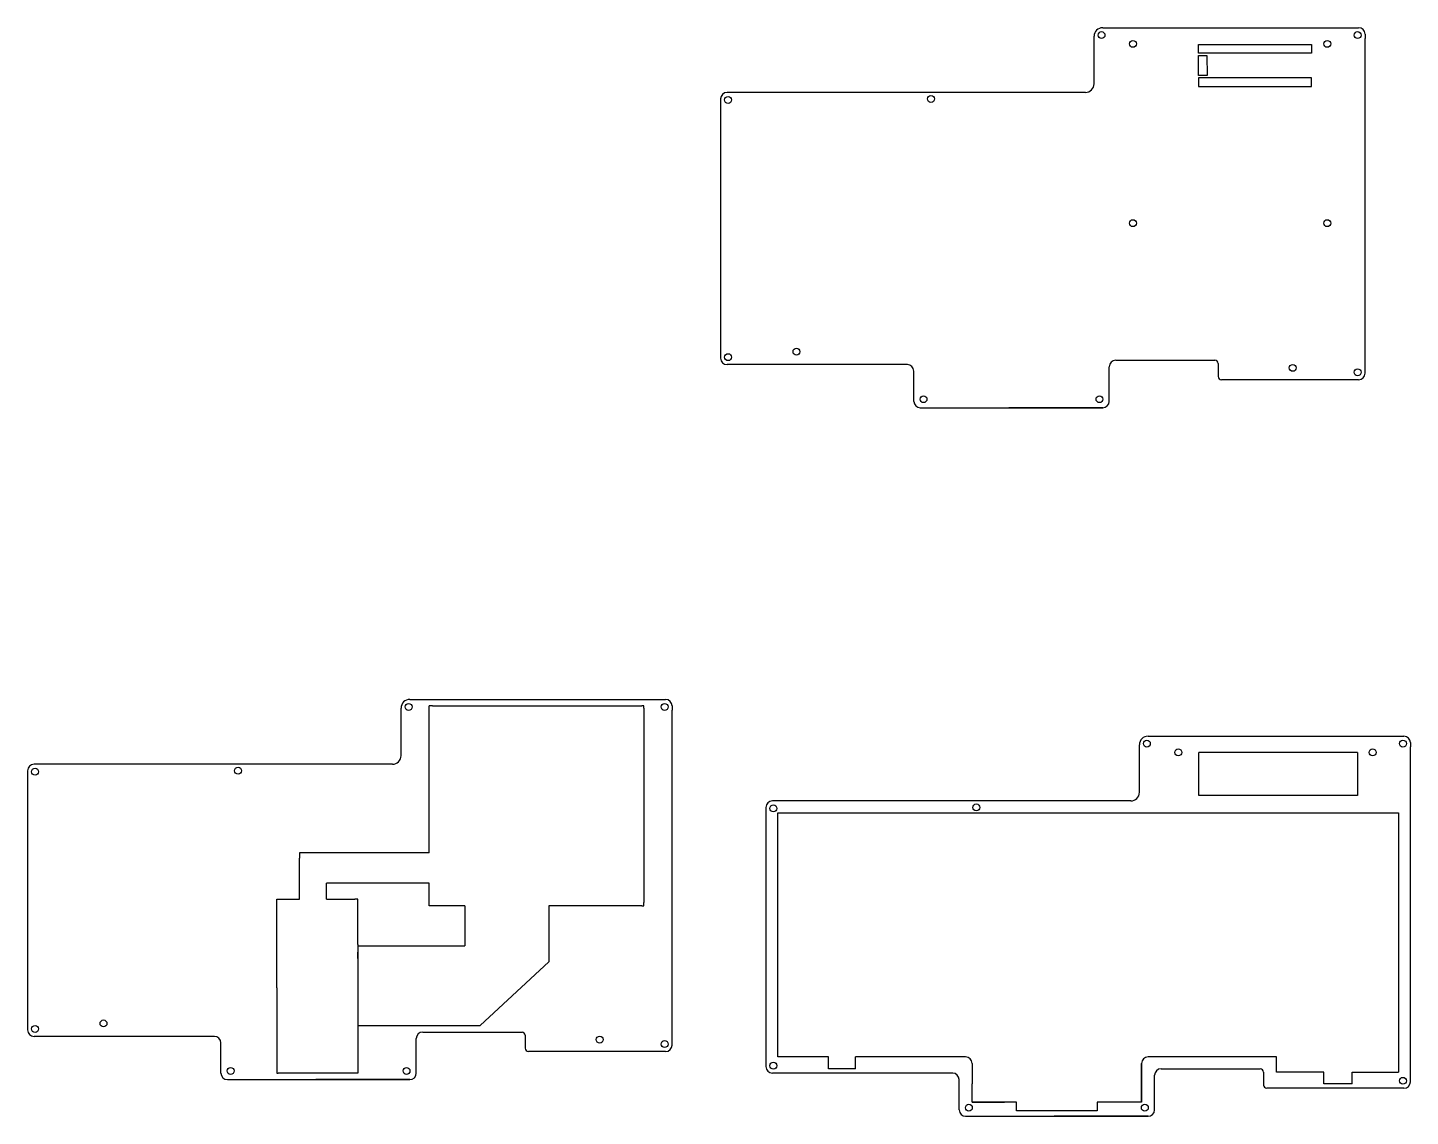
# Model space of a CAD drawing. Header units: inches. Extents: x 125 to 765, y 74 to 578.
import ezdxf

# ---------------------------------------------------------------- set-up
doc = ezdxf.new("R2010")
doc.units = ezdxf.units.IN
doc.header["$MEASUREMENT"] = 0

msp = doc.modelspace()

# ---------------------------------------------------------------- linework, layer by layer
for p, q in [((622.5, 578), (727.5, 578)), ((727.5, 578), (741, 578)), ((618.5, 572), (618.5, 574)), ((618.5, 552), (618.5, 572)), ((666.79, 570.21), (719.21, 570.21)), ((666.79, 566.2), (666.79, 570.21)), ((719.21, 570.21), (719.21, 566.2)), ((744, 575), (744, 573)), ((744, 418), (744, 573)), ((719.21, 566.2), (666.79, 566.2)), ((666.8, 555.89), (666.8, 565.11)), ((666.8, 565.11), (670.8, 565.11)), ((670.8, 565.11), (670.81, 555.9)), ((719.21, 554.8), (666.79, 554.8)), ((666.79, 554.8), (666.79, 550.79)), ((670.81, 555.9), (666.8, 555.89)), ((719.21, 550.79), (719.21, 554.8)), ((445.5, 545), (445.5, 425)), ((614.5, 548), (448.5, 548)), ((666.79, 550.79), (719.21, 550.79)), ((628.5, 424), (674.5, 424)), ((532, 422), (448.5, 422)), ((535, 405), (535, 419)), ((625.5, 405), (625.5, 421)), ((676, 422.5), (676, 416.5)), ((741, 415), (677.5, 415)), ((538, 402), (622.5, 402)), ((622.5, 402), (579, 402)), ((297.5, 261), (297.5, 263)), ((301.5, 267), (406.5, 267)), ((310.5, 196), (310.5, 264)), ((312, 264), (310.5, 264)), ((312, 264), (409, 264)), ((406.5, 267), (420, 267)), ((410, 264), (409, 264)), ((410, 263), (410, 264)), ((410, 263), (410, 173)), ((423, 264), (423, 262)), ((297.5, 241), (297.5, 261)), ((423, 107), (423, 262)), ((643.5, 250), (748.5, 250)), ((748.5, 250), (762, 250)), ((639.5, 244), (639.5, 246)), ((639.5, 224), (639.5, 244)), ((765, 247), (765, 245)), ((765, 90), (765, 245)), ((293.5, 237), (127.5, 237)), ((740.5, 242.5), (667, 242.5)), ((667, 222.5), (667, 242.5)), ((740.5, 242.5), (740.5, 222.5)), ((124.5, 234), (124.5, 114)), ((635.5, 220), (469.5, 220)), ((740.5, 222.5), (667, 222.5)), ((466.5, 217), (466.5, 97)), ((472, 101.5), (472, 214.5)), ((472, 214.5), (759.5, 214.5)), ((759.5, 214.5), (759.5, 94.5)), ((310.5, 196), (250.5, 196)), ((250.5, 196), (250.5, 193.5)), ((250.5, 174.5), (250.5, 193.5)), ((310.5, 182), (263, 182)), ((263, 178), (263, 182)), ((310.5, 171.5), (310.5, 182)), ((240, 173), (240, 174.5)), ((240, 174.5), (250.5, 174.5)), ((240, 135), (240, 173)), ((263, 174.5), (263, 178)), ((263, 174.5), (276, 174.5)), ((277.5, 174.5), (276, 174.5)), ((277.5, 173), (277.5, 174.5)), ((277.5, 153.5), (277.5, 173)), ((410, 171.5), (410, 173)), ((327, 171.5), (310.5, 171.5)), ((327, 171.5), (327, 153)), ((409, 171.5), (366, 171.5)), ((366, 171.5), (366, 148)), ((366, 171.5), (366, 145.5)), ((409, 171.5), (410, 171.5)), ((277.5, 153.5), (277.5, 133.5)), ((277.5, 153), (327, 153)), ((277.5, 147), (277.5, 150)), ((334.08, 116), (366, 145.5)), ((240, 133.5), (240, 135)), ((240, 133.5), (240, 98)), ((277.5, 133.5), (277.5, 94)), ((277.5, 117), (277.5, 115)), ((277.5, 117), (277.5, 115)), ((277.5, 116), (331, 116)), ((331, 116), (334.08, 116)), ((211, 111), (127.5, 111)), ((304.5, 94), (304.5, 110)), ((307.5, 113), (353.5, 113)), ((355, 111.5), (355, 105.5)), ((214, 94), (214, 108)), ((420, 104), (356.5, 104)), ((240, 98), (240, 94)), ((495.5, 101.5), (472, 101.5)), ((495.5, 96), (495.5, 101.5)), ((508, 96), (508, 101.5)), ((556, 101.5), (508, 101.5)), ((559, 101.5), (556, 101.5)), ((562, 98.5), (562, 89)), ((640.5, 98.5), (640.5, 80.5)), ((640.5, 80.5), (640.5, 98.5)), ((703, 101.5), (643.5, 101.5)), ((703, 94.5), (703, 101.5)), ((217, 91), (301.5, 91)), ((240, 94), (240.5, 94)), ((277.5, 94), (240.5, 94)), ((301.5, 91), (258, 91)), ((553, 94), (469.5, 94)), ((508, 96), (495.5, 96)), ((556, 77), (556, 91)), ((640.5, 80.5), (640.5, 95.5)), ((640.5, 81), (640.5, 90.5)), ((646.5, 77), (646.5, 93)), ((649.5, 96), (695.5, 96)), ((697, 94.5), (697, 88.5)), ((725, 94.5), (703, 94.5)), ((725, 89), (725, 94.5)), ((738, 94.5), (759.5, 94.5)), ((738, 89), (738, 94.5)), ((562, 80.5), (562, 89)), ((762, 87), (698.5, 87)), ((738, 89), (725, 89)), ((582.5, 80.5), (562, 80.5)), ((562, 80.5), (577, 80.5)), ((582.5, 80.5), (573, 80.5)), ((582.5, 76.5), (582.5, 80.5)), ((640.5, 80.5), (620, 80.5)), ((620, 80.5), (620, 76.5)), ((640.5, 80.5), (620, 80.5)), ((559, 74), (643.5, 74)), ((620, 76.5), (582.5, 76.5)), ((643.5, 74), (600, 74))]:
    msp.add_line(p, q)
for centre in [(621.95, 574.55), (636.5, 570.5), (726.5, 570.5), (740.55, 574.55), (448.95, 544.55), (542.95, 545), (636.5, 487.5), (726.5, 487.5), (480.63, 428), (448.95, 425.45), (710.5, 420.5), (740.55, 418.45), (539.5, 406), (621, 406), (300.95, 263.55), (419.55, 263.55), (642.95, 246.55), (657.5, 242.5), (747.5, 242.5), (761.55, 246.55), (127.95, 233.55), (221.95, 234), (469.95, 216.55), (563.95, 217), (127.95, 114.45), (159.63, 117), (389.5, 109.5), (419.55, 107.45), (218.5, 95), (300, 95), (469.95, 97.45), (761.55, 90.45), (560.5, 78), (642, 78)]:
    msp.add_circle(centre, 1.6)
for centre, radius, start, end in [((622.5, 574), 4, 90, 180), ((741, 575), 3, 0, 90), ((614.5, 552), 4, 270, 0), ((448.5, 545), 3, 90, 180), ((448.5, 425), 3, 180, 270), ((628.5, 421), 3, 90, 180), ((674.5, 422.5), 1.5, 0, 90), ((532, 419), 3, 0, 90), ((677.5, 416.5), 1.5, 180, 270), ((741, 418), 3, 270, 0), ((538, 405), 3, 180, 270), ((622.5, 405), 3, 270, 0), ((301.5, 263), 4, 90, 180), ((420, 264), 3, 0, 90), ((643.5, 246), 4, 90, 180), ((762, 247), 3, 0, 90), ((127.5, 234), 3, 90, 180), ((293.5, 241), 4, 270, 0), ((469.5, 217), 3, 90, 180), ((635.5, 224), 4, 270, 0), ((127.5, 114), 3, 180, 270), ((211, 108), 3, 0, 90), ((307.5, 110), 3, 90, 180), ((353.5, 111.5), 1.5, 0, 90), ((356.5, 105.5), 1.5, 180, 270), ((420, 107), 3, 270, 0), ((469.5, 97), 3, 180, 270), ((559, 98.5), 3, 0, 90), ((643.5, 98.5), 3, 90, 180), ((217, 94), 3, 180, 270), ((301.5, 94), 3, 270, 0), ((553, 91), 3, 0, 90), ((649.5, 93), 3, 90, 180), ((695.5, 94.5), 1.5, 0, 90), ((762, 90), 3, 270, 0), ((698.5, 88.5), 1.5, 180, 270), ((559, 77), 3, 180, 270), ((643.5, 77), 3, 270, 0)]:
    msp.add_arc(centre, radius, start, end)

doc.saveas('drawing.dxf')
